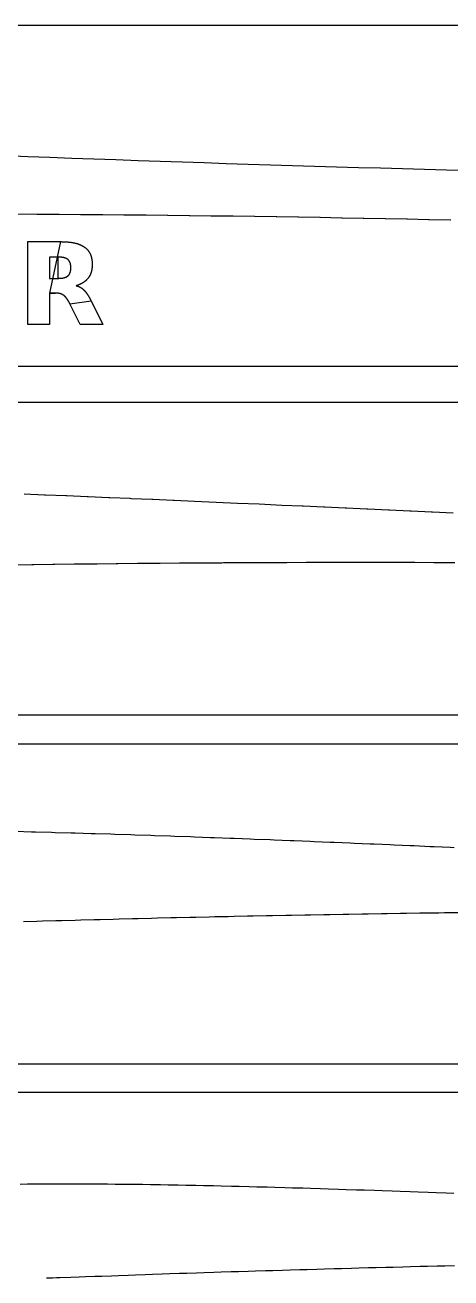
# Model space of a CAD drawing. Extents: x 27 to 271, y 44 to 138.
# Drawn here: x 150.76 to 166.63, y 91.13 to 137.85 of the extents above; entities that cross this region are included whole.
import ezdxf

# ---------------------------------------------------------------- set-up
doc = ezdxf.new("R2010")
doc.units = 0
doc.layers.add('jig_layer', color=7, linetype='CONTINUOUS')
doc.layers.add('jig_number_layer', color=7, linetype='CONTINUOUS')

msp = doc.modelspace()

# ---------------------------------------------------------------- linework, layer by layer
at = {"layer": 'jig_layer', "color": 7}
for points in [[(80.734851, 137.845074), (230.645521, 137.845074), (230.645521, 132.948939)], [(155.795613, 132.757798), (154.973915, 132.786385), (154.152013, 132.815397), (153.329911, 132.844943), (152.507713, 132.875028), (151.68521, 132.905708), (150.862515, 132.936868), (150.03951, 132.968531)], [(156.617314, 132.729686), (155.795613, 132.757911)], [(161.546012, 132.574038), (160.724813, 132.598591), (159.903713, 132.623624), (159.082317, 132.649222), (158.260714, 132.675412), (157.438911, 132.702167), (156.617314, 132.729542)], [(166.471216, 132.440321), (165.650511, 132.460923), (164.82971, 132.482429), (164.009016, 132.504357), (163.188117, 132.526963), (162.367115, 132.550134), (161.546012, 132.573925)], [(168.932713, 132.38264), (168.112415, 132.401267), (167.291916, 132.420402), (166.471216, 132.440468)], [(150.41405, 130.803252), (151.204058, 130.798849), (151.224067, 130.798857), (152.014055, 130.793749), (152.034065, 130.793656), (152.825058, 130.787955), (152.845067, 130.787856), (153.635058, 130.78145), (153.656055, 130.781357), (154.445058, 130.774245), (154.466056, 130.77416), (155.255953, 130.766258), (155.276358, 130.766162), (156.06645, 130.757554), (156.08694, 130.757461), (156.877055, 130.748063), (156.897544, 130.747956), (157.687653, 130.737965), (157.708058, 130.737759), (158.498255, 130.727063), (158.51866, 130.726862), (159.308955, 130.715574), (159.32936, 130.715365), (160.119749, 130.70337), (160.140238, 130.703164), (160.930748, 130.690577), (160.951237, 130.690298), (161.741948, 130.676977), (161.762353, 130.676771), (162.553145, 130.66266), (162.573549, 130.662389), (163.364441, 130.647657), (163.38493, 130.647377), (164.175937, 130.63194), (164.196426, 130.631666), (164.987534, 130.615523), (165.007939, 130.615255), (165.799152, 130.598434), (165.819641, 130.598163), (166.610851, 130.580835), (166.631341, 130.580561)], [(249.199603, 128.501659), (249.444262, 128.533352), (249.684263, 128.529683), (249.684263, 127.112959), (254.004267, 127.112959), (254.004267, 125.112963), (105.470063, 125.112963), (105.470063, 130.014054)], [(126.309095, 120.724359), (125.593187, 120.695056), (125.557195, 120.69421), (124.84759, 120.65916), (124.811993, 120.658032), (124.110857, 120.616858), (124.07587, 120.615447), (123.386255, 120.567661), (123.352015, 120.565686), (122.677674, 120.511163), (122.644501, 120.508905), (121.991467, 120.447062), (121.959717, 120.444522), (121.334781, 120.375061), (121.30486, 120.372155), (121.124895, 120.348843), (120.884899, 120.352455), (120.884899, 121.784242), (116.564881, 121.784242), (116.564881, 123.784241), (263.433094, 123.784241), (263.433094, 118.876145)], [(153.881895, 120.223059), (153.12099, 120.254857), (153.082394, 120.256551), (152.321991, 120.287855), (152.28349, 120.289548), (151.523294, 120.32026), (151.484787, 120.321953), (150.724893, 120.352063)], [(154.681789, 120.188958), (153.920489, 120.221253), (153.881895, 120.222946)], [(166.714593, 119.645757), (165.948893, 119.680865), (165.910093, 119.682559), (165.144693, 119.717766), (165.105994, 119.719459), (164.340994, 119.754661), (164.302293, 119.756354), (163.537592, 119.791559), (163.498891, 119.793252), (162.734591, 119.828462), (162.695887, 119.830155), (161.93179, 119.865261), (161.893089, 119.866954), (161.129294, 119.901961), (161.09059, 119.903654), (160.32699, 119.938458), (159.486295, 119.976558), (158.684793, 120.012756), (157.88349, 120.048556), (157.082693, 120.084056), (156.320693, 120.117658), (156.282094, 120.119351), (155.520387, 120.152656), (155.481889, 120.15435), (154.720394, 120.187158), (154.681789, 120.188851)], [(149.515604, 117.710576), (150.230611, 117.720877), (150.301607, 117.722006), (151.016612, 117.731856), (151.08761, 117.732984), (151.803605, 117.742128), (151.87361, 117.743257), (152.589608, 117.751809), (152.66061, 117.752938), (153.375611, 117.760699), (153.446604, 117.761828), (154.161611, 117.768968), (154.232607, 117.770097)], [(154.232607, 117.769978), (154.947612, 117.776582), (155.01861, 117.777429), (155.732604, 117.783581), (155.803611, 117.784428), (156.518607, 117.789875), (156.589611, 117.790721), (157.30461, 117.79566), (157.374604, 117.796225)], [(157.374604, 117.796377), (158.09061, 117.800667), (158.161606, 117.801231)], [(158.161606, 117.801378), (158.876611, 117.804991), (158.946607, 117.805555), (159.661612, 117.808462), (159.73261, 117.809026), (160.447606, 117.811284), (160.51861, 117.811849), (161.234608, 117.813542), (161.303612, 117.813824), (161.364608, 117.814078), (162.03961, 117.815207)], [(162.03961, 117.815077), (162.088604, 117.81528), (162.147611, 117.815478), (162.839603, 117.816042), (162.873608, 117.816175), (162.930611, 117.816378), (163.638608, 117.816175), (163.713612, 117.816457), (164.42261, 117.815893)], [(164.42261, 117.815777), (164.497608, 117.81598), (165.20561, 117.814569), (165.280608, 117.814679), (165.988611, 117.812704)], [(165.988611, 117.812574), (166.063608, 117.812678), (166.771608, 117.809856)], [(258.91731, 115.259578), (259.576011, 115.292073), (259.64511, 115.29433), (260.296005, 115.332574), (260.36401, 115.335566), (261.004109, 115.379773), (261.070705, 115.383386), (261.696626, 115.434177), (261.761091, 115.438382), (262.367265, 115.495877), (262.428987, 115.500872), (263.009101, 115.565275), (263.06725, 115.570976), (263.117787, 115.577467), (263.3578, 115.573883), (263.3578, 114.112071), (267.677801, 114.112071), (267.677801, 112.112069), (124.143606, 112.112069), (124.143606, 117.034072)], [(139.351859, 107.854292), (138.782459, 107.839193), (138.642355, 107.8375), (138.076158, 107.818591), (137.937158, 107.816051), (137.375262, 107.792994), (137.237462, 107.789381), (136.680555, 107.761893), (136.54436, 107.757293), (135.994058, 107.724995), (135.860056, 107.719097), (135.318861, 107.681691), (135.187763, 107.674579), (134.658557, 107.63169), (134.531461, 107.623279), (134.018963, 107.574689), (133.897362, 107.564896), (133.50056, 107.520889), (133.260558, 107.524784), (133.260558, 109.051688), (128.940602, 109.051688), (128.940602, 111.051689), (265.808759, 111.051689), (265.808759, 106.10189)], [(166.748562, 107.172712), (166.60066, 107.179344), (166.00266, 107.205732), (165.854857, 107.212364), (165.257158, 107.238469), (165.109361, 107.245073), (164.511657, 107.270868), (164.363962, 107.277472), (163.76646, 107.302872), (163.618759, 107.309476), (163.02156, 107.334481), (162.873958, 107.341085), (162.27716, 107.365582), (162.129656, 107.372186), (161.533058, 107.396288), (161.385659, 107.402779), (160.78936, 107.426373), (160.641857, 107.432864), (160.04566, 107.455978), (159.898359, 107.462384), (159.302357, 107.48499), (159.155059, 107.491284), (158.55946, 107.513382), (158.412256, 107.519676), (157.81686, 107.541068), (157.669761, 107.547362), (157.074862, 107.568077), (156.927762, 107.574286), (156.33306, 107.59438), (156.186158, 107.600476), (155.591761, 107.619864), (155.444859, 107.625876), (154.850857, 107.644587), (154.704059, 107.650486), (154.11036, 107.668378), (153.963658, 107.674277), (153.370356, 107.69138), (153.223762, 107.69708), (152.630861, 107.71328), (152.484356, 107.718868), (151.89196, 107.734164), (151.745659, 107.739555), (151.153859, 107.753948), (151.007659, 107.759141), (150.416362, 107.772547)], [(150.701939, 104.422758), (151.197939, 104.436671), (151.414937, 104.443163), (151.912935, 104.456653), (152.129933, 104.462946), (152.625939, 104.476154), (152.842939, 104.48225), (153.339938, 104.495148), (153.556936, 104.501159), (154.052933, 104.513662), (154.26994, 104.519673), (154.766939, 104.53178), (154.983939, 104.537566), (155.480935, 104.549363), (155.697933, 104.554951), (156.193936, 104.566353), (156.410939, 104.571856), (156.907938, 104.582863), (157.123937, 104.588168), (157.620936, 104.598865), (157.83794, 104.604057), (158.33394, 104.614359), (158.55094, 104.619354), (159.047939, 104.629345), (159.264934, 104.634255), (159.760937, 104.643851), (159.97794, 104.648649), (160.474939, 104.657849), (160.690938, 104.662449), (161.187937, 104.671142), (161.404941, 104.675629), (161.900941, 104.683926), (162.117938, 104.688216), (162.61494, 104.696118), (162.830936, 104.700323), (163.327935, 104.707831), (163.544939, 104.711838), (164.040939, 104.71895), (164.257939, 104.722845), (164.753936, 104.729533), (164.970934, 104.733231), (165.46694, 104.739524), (165.68394, 104.743024), (166.180939, 104.748922), (166.396935, 104.752224), (166.892935, 104.757727)], [(270.580036, 99.106425), (140.378939, 99.106425)], [(140.659801, 98.05353), (264.193903, 98.05353), (264.193903, 93.04813)], [(153.4617, 94.62569), (153.176402, 94.629782), (152.807701, 94.628936), (152.523201, 94.631984), (152.155601, 94.629726), (151.872103, 94.631701), (151.505801, 94.627976), (151.223201, 94.628823), (150.858299, 94.623263), (150.577002, 94.622984)], [(154.774299, 94.613094), (154.487603, 94.61888), (154.117204, 94.620291), (153.831203, 94.625286), (153.4617, 94.625569)], [(166.745203, 94.278184), (166.453103, 94.290574), (166.075701, 94.303782), (165.783799, 94.316087), (165.406499, 94.328787), (165.114803, 94.340894), (164.737802, 94.353284), (164.446102, 94.365193), (164.069299, 94.37699), (163.778003, 94.388787), (163.401302, 94.400076), (163.110102, 94.411675), (162.733702, 94.422484), (162.442703, 94.433773), (162.066602, 94.444074), (161.775803, 94.455081), (161.399999, 94.464874), (161.109604, 94.47557), (160.734101, 94.484658), (160.443903, 94.495044), (160.068903, 94.503539), (159.778903, 94.513529), (159.404202, 94.521319), (159.114403, 94.531027), (158.740004, 94.538224), (158.450599, 94.547424), (158.076604, 94.553915), (157.787602, 94.562721), (157.414101, 94.568506), (157.125602, 94.576691), (156.752699, 94.581827), (156.464601, 94.589532), (156.092203, 94.593822), (155.8045, 94.600934), (155.432704, 94.604236), (155.1455, 94.610727), (154.774299, 94.613267)], [(151.566781, 91.132916), (151.68878, 91.136924), (151.781775, 91.139915), (151.941781, 91.144911), (152.06378, 91.148918), (152.472779, 91.162917), (152.780774, 91.173923), (153.014782, 91.181938), (153.361779, 91.193905), (153.62678, 91.203895), (153.98078, 91.216906), (154.251781, 91.225909), (154.607779, 91.238919), (154.879779, 91.247922), (155.23878, 91.260932), (155.512781, 91.270895), (155.875778, 91.282889), (156.152779, 91.29288), (156.515779, 91.304874), (156.793779, 91.313877), (157.156779, 91.325872), (157.43478, 91.334875), (157.797779, 91.346869), (158.074781, 91.355872), (158.438779, 91.367866), (158.715781, 91.375853), (159.07878, 91.387848), (159.355782, 91.395863), (159.718781, 91.406841), (159.996782, 91.415844), (160.359781, 91.426851), (160.637773, 91.434838), (161.000781, 91.445844), (161.277774, 91.452843), (161.64078, 91.46385), (161.918774, 91.471865), (162.28178, 91.481856), (162.558775, 91.489843), (162.921781, 91.499833), (163.199778, 91.506833), (163.562778, 91.516823), (163.839779, 91.523822), (164.202773, 91.533813), (164.480776, 91.540812), (164.843779, 91.550803), (165.120777, 91.556814), (165.483774, 91.566805), (165.761777, 91.572816), (166.124777, 91.581819), (166.401778, 91.58783), (166.764778, 91.596833)]]:
    msp.add_lwpolyline(points, dxfattribs=at)
at = {"layer": 'jig_number_layer', "color": 7}
for points in [[(151.668759, 127.851453), (151.668759, 126.683563), (150.872938, 126.683563), (150.872938, 129.76968), (152.08837, 129.76968), (151.668759, 127.851453), (151.668759, 127.851453), (151.668759, 127.851453), (151.668759, 127.851453)], [(152.003619, 129.192973), (151.668759, 129.192973), (151.668759, 128.401286), (152.003619, 128.401286), (152.003619, 128.401286), (152.003619, 129.192973), (152.003619, 129.192973), (152.003619, 129.192973), (152.003619, 129.192973)], [(151.894069, 127.851453), (151.668759, 127.851453), (151.668759, 127.851453), (151.894069, 127.851453), (151.894069, 127.851453), (151.894069, 127.851453), (151.894069, 127.851453)], [(153.22732, 127.559996), (153.659329, 126.683563), (152.811841, 126.683563), (152.435636, 127.45044), (153.22732, 127.559996), (153.22732, 127.559996), (153.22732, 127.559996), (153.22732, 127.559996)]]:
    msp.add_lwpolyline(points, close=True, dxfattribs=at)
for points, knots in [([(152.08837, 129.76968), (152.102121, 129.769304), (152.129623, 129.768551), (152.170873, 129.767305), (152.212101, 129.765812), (152.253302, 129.763995), (152.294474, 129.761866), (152.335608, 129.759204), (152.376688, 129.755903), (152.417699, 129.751905), (152.456224, 129.747367), (152.492259, 129.74238), (152.525807, 129.737071), (152.559248, 129.731076), (152.592561, 129.724371), (152.625722, 129.716912), (152.658706, 129.708654), (152.691491, 129.699589), (152.724043, 129.689674), (152.754454, 129.679493), (152.78275, 129.669205), (152.808959, 129.658936), (152.834868, 129.647959), (152.860436, 129.636236), (152.885625, 129.623745), (152.910382, 129.610428), (152.934644, 129.596246), (152.958352, 129.581175), (152.980709, 129.565704), (153.001707, 129.549897), (153.021404, 129.533891), (153.040485, 129.517144), (153.058924, 129.499684), (153.076672, 129.481511), (153.093689, 129.462665), (153.109936, 129.443168), (153.125372, 129.423039), (153.140142, 129.402043), (153.154148, 129.380163), (153.167388, 129.357454), (153.179698, 129.334212), (153.191087, 129.310491), (153.201597, 129.286358), (153.211212, 129.261853), (153.219983, 129.23703), (153.227908, 129.211919), (153.235365, 129.185348), (153.242221, 129.157309), (153.248381, 129.127816), (153.253592, 129.098143), (153.257834, 129.068321), (153.261217, 129.038393), (153.263735, 129.008373), (153.265565, 128.978297), (153.266474, 128.948172), (153.266693, 128.920935), (153.266454, 128.8966), (153.265909, 128.875172), (153.264989, 128.853768), (153.263646, 128.832394), (153.261857, 128.811058), (153.259643, 128.789757), (153.256907, 128.768524), (153.253834, 128.747342), (153.250356, 128.726892), (153.246513, 128.70717), (153.242365, 128.688175), (153.237784, 128.669276), (153.232765, 128.650488), (153.227282, 128.63183), (153.221337, 128.613317), (153.21492, 128.594962), (153.208023, 128.57678), (153.200755, 128.559116), (153.193163, 128.541965), (153.185249, 128.525342), (153.17691, 128.508931), (153.168132, 128.492748), (153.158925, 128.476806), (153.149308, 128.46111), (153.139268, 128.445684), (153.128806, 128.430541), (153.117925, 128.415688), (153.106635, 128.401133), (153.094959, 128.386878), (153.082897, 128.372945), (153.070469, 128.359333), (153.057691, 128.346046), (153.044573, 128.33309), (153.03112, 128.320478), (153.017358, 128.308201), (153.00299, 128.29598), (152.98797, 128.283889), (152.972319, 128.271924), (152.95637, 128.260366), (152.940133, 128.249218), (152.923625, 128.23848), (152.906853, 128.228176), (152.889851, 128.21828), (152.872614, 128.208821), (152.854535, 128.199459), (152.835586, 128.190264), (152.815789, 128.181233), (152.795792, 128.172608), (152.775663, 128.164359), (152.755282, 128.156394), (152.73527, 128.148691), (152.713413, 128.1411), (152.698099, 128.133845), (152.663955, 128.12707), (152.686535, 128.122949), (152.696692, 128.119436), (152.708946, 128.11589), (152.7206, 128.112241), (152.732343, 128.108434), (152.743983, 128.104451), (152.755543, 128.100246), (152.766992, 128.095786), (152.778398, 128.091037), (152.789711, 128.085904), (152.800941, 128.080444), (152.812028, 128.074677), (152.822971, 128.068617), (152.833772, 128.062287), (152.844426, 128.055709), (152.854923, 128.04888), (152.86528, 128.041831), (152.875662, 128.034445), (152.886049, 128.026701), (152.896461, 128.01863), (152.906711, 128.010355), (152.916787, 128.001874), (152.926703, 127.993215), (152.936465, 127.984383), (152.946069, 127.97538), (152.95552, 127.966222), (152.965232, 127.956507), (152.975187, 127.946215), (152.985371, 127.935331), (152.99537, 127.924276), (153.005199, 127.913066), (153.014853, 127.901705), (153.024352, 127.890209), (153.033671, 127.878565), (153.042843, 127.86681), (153.052416, 127.854216), (153.062354, 127.84076), (153.072632, 127.826428), (153.08271, 127.811957), (153.092601, 127.797359), (153.102297, 127.782631), (153.111827, 127.767796), (153.121164, 127.75284), (153.130345, 127.737791), (153.139863, 127.721813), (153.149686, 127.704886), (153.159807, 127.687012), (153.169756, 127.66904), (153.179567, 127.650991), (153.189263, 127.632879), (153.198851, 127.614709), (153.208386, 127.596508), (153.21786, 127.578272), (153.224157, 127.566105), (153.227306, 127.560022)], [0, 0, 0, 0, 0.041268, 0.082536, 0.123806, 0.165033, 0.206258, 0.247485, 0.288689, 0.329891, 0.371092, 0.405055, 0.439019, 0.472983, 0.506969, 0.540955, 0.574942, 0.608965, 0.642989, 0.677016, 0.70516, 0.733306, 0.761455, 0.789563, 0.817676, 0.845791, 0.87388, 0.901966, 0.93005, 0.955419, 0.980796, 1.006173, 1.031565, 1.05696, 1.082358, 1.107721, 1.133079, 1.158434, 1.18471, 1.210991, 1.237271, 1.263593, 1.28991, 1.316222, 1.342548, 1.368876, 1.395204, 1.425326, 1.455451, 1.485578, 1.515691, 1.545805, 1.57592, 1.606057, 1.63619, 1.666323, 1.687764, 1.709196, 1.730627, 1.752029, 1.773441, 1.794855, 1.81627, 1.837665, 1.859061, 1.878495, 1.897939, 1.917382, 1.93683, 1.956273, 1.975716, 1.995157, 2.014601, 2.034045, 2.052454, 2.070863, 2.089269, 2.107673, 2.126086, 2.144494, 2.16289, 2.181294, 2.199702, 2.218122, 2.236547, 2.254974, 2.273405, 2.291836, 2.31027, 2.328711, 2.347151, 2.365592, 2.385293, 2.40499, 2.424688, 2.444377, 2.46407, 2.483759, 2.503424, 2.523082, 2.542739, 2.564497, 2.586257, 2.608018, 2.629807, 2.651592, 2.673377, 2.695196, 2.717018, 2.738842, 2.751089, 2.763432, 2.775777, 2.788088, 2.800406, 2.812721, 2.825015, 2.8373, 2.849582, 2.862077, 2.874562, 2.887039, 2.899564, 2.912084, 2.924593, 2.937124, 2.949651, 2.962175, 2.975345, 2.988517, 3.001694, 3.014861, 3.028023, 3.041188, 3.054352, 3.067513, 3.080666, 3.095561, 3.110467, 3.125381, 3.140279, 3.155189, 3.170107, 3.185016, 3.199928, 3.214836, 3.232474, 3.250109, 3.267743, 3.285376, 3.303008, 3.320642, 3.338272, 3.355899, 3.373528, 3.394066, 3.414608, 3.43515, 3.455691, 3.476237, 3.49678, 3.517326, 3.537879, 3.558429, 3.558429, 3.558429, 3.558429]), ([(152.003619, 128.401286), (152.009226, 128.401473), (152.020441, 128.401845), (152.037261, 128.402437), (152.054081, 128.402898), (152.070872, 128.403847), (152.087655, 128.404774), (152.104423, 128.405899), (152.121154, 128.407456), (152.137861, 128.409229), (152.153501, 128.411265), (152.168063, 128.413534), (152.181563, 128.415911), (152.195003, 128.418616), (152.208376, 128.421658), (152.221671, 128.425039), (152.23487, 128.428798), (152.247961, 128.432937), (152.260928, 128.437471), (152.273005, 128.442135), (152.284207, 128.446852), (152.294541, 128.451572), (152.304724, 128.456599), (152.314727, 128.461966), (152.324535, 128.467669), (152.334123, 128.473724), (152.343456, 128.480144), (152.352515, 128.486928), (152.361132, 128.493997), (152.369313, 128.501309), (152.377045, 128.508849), (152.384469, 128.516705), (152.391581, 128.524858), (152.398368, 128.533295), (152.404809, 128.541994), (152.410932, 128.550917), (152.416695, 128.560082), (152.42232, 128.569815), (152.427755, 128.580131), (152.432955, 128.59103), (152.437729, 128.602127), (152.442104, 128.613389), (152.4461, 128.624791), (152.449745, 128.63631), (152.453033, 128.647937), (152.455974, 128.659661), (152.458795, 128.672202), (152.4614, 128.68557), (152.463757, 128.699757), (152.465766, 128.713992), (152.4673, 128.728285), (152.468643, 128.742597), (152.469636, 128.756946), (152.470306, 128.771315), (152.470647, 128.785698), (152.470744, 128.800032), (152.470641, 128.814315), (152.470305, 128.828547), (152.469631, 128.842764), (152.468664, 128.856957), (152.467453, 128.871129), (152.465743, 128.885249), (152.463868, 128.899354), (152.461445, 128.913379), (152.458827, 128.926595), (152.455985, 128.938979), (152.453055, 128.950558), (152.44977, 128.962039), (152.446152, 128.973418), (152.442153, 128.984667), (152.437756, 128.995764), (152.432981, 129.006702), (152.427782, 129.01744), (152.422354, 129.027603), (152.416713, 129.037175), (152.410935, 129.046186), (152.404812, 129.054971), (152.398349, 129.063512), (152.391556, 129.071791), (152.384433, 129.079778), (152.37702, 129.087484), (152.369289, 129.094866), (152.361121, 129.102047), (152.352483, 129.108965), (152.34341, 129.115624), (152.334062, 129.12191), (152.324476, 129.127837), (152.314662, 129.133402), (152.304663, 129.138639), (152.29449, 129.143546), (152.28417, 129.148139), (152.272976, 129.152733), (152.260901, 129.15729), (152.24792, 129.161716), (152.234822, 129.165766), (152.221614, 129.169419), (152.208325, 129.172736), (152.194958, 129.175719), (152.181526, 129.178375), (152.16804, 129.180709), (152.153486, 129.182936), (152.137844, 129.184871), (152.121144, 129.186708), (152.104403, 129.188175), (152.087643, 129.189431), (152.070859, 129.190368), (152.05406, 129.191101), (152.037254, 129.191842), (152.02043, 129.192281), (152.009217, 129.192624), (152.00361, 129.192796)], [0, 0, 0, 0, 0.016831, 0.033663, 0.050493, 0.067304, 0.084113, 0.10092, 0.117719, 0.134519, 0.15132, 0.165029, 0.17873, 0.192437, 0.206153, 0.219871, 0.233587, 0.247319, 0.261053, 0.274792, 0.286151, 0.297512, 0.30887, 0.320212, 0.33156, 0.342901, 0.354222, 0.365536, 0.376844, 0.387647, 0.398444, 0.409235, 0.420065, 0.430893, 0.441709, 0.452529, 0.46335, 0.474181, 0.486247, 0.49832, 0.510401, 0.522478, 0.534559, 0.546638, 0.558719, 0.570804, 0.582894, 0.597278, 0.611656, 0.626034, 0.640399, 0.654778, 0.669156, 0.683544, 0.697929, 0.712314, 0.726544, 0.74078, 0.755018, 0.769238, 0.783457, 0.797682, 0.811904, 0.826139, 0.840371, 0.852318, 0.864254, 0.8762, 0.888135, 0.900069, 0.91201, 0.923936, 0.935867, 0.947793, 0.958488, 0.969191, 0.979898, 0.990606, 1.001314, 1.012018, 1.022701, 1.033385, 1.044075, 1.05532, 1.066574, 1.077827, 1.089106, 1.10038, 1.111663, 1.122964, 1.134256, 1.145547, 1.159259, 1.172968, 1.186686, 1.200382, 1.214076, 1.227771, 1.241464, 1.255149, 1.268829, 1.28563, 1.302429, 1.319227, 1.336042, 1.352849, 1.369654, 1.386488, 1.403314, 1.420142, 1.420142, 1.420142, 1.420142]), ([(152.435636, 127.45044), (152.432943, 127.455626), (152.427556, 127.466002), (152.41944, 127.481548), (152.411268, 127.497066), (152.403011, 127.512531), (152.394635, 127.527923), (152.386138, 127.543245), (152.377442, 127.558452), (152.368549, 127.573546), (152.359942, 127.587647), (152.351647, 127.600767), (152.343703, 127.612928), (152.335565, 127.624961), (152.327228, 127.63686), (152.318687, 127.648616), (152.309911, 127.660204), (152.300919, 127.671631), (152.291698, 127.682882), (152.282808, 127.693261), (152.274294, 127.702799), (152.266205, 127.711533), (152.257926, 127.720082), (152.249479, 127.728456), (152.240824, 127.736609), (152.23197, 127.744534), (152.222905, 127.752213), (152.213634, 127.759621), (152.204397, 127.766542), (152.195211, 127.772977), (152.186122, 127.778984), (152.176861, 127.784737), (152.167427, 127.790213), (152.157847, 127.795446), (152.148128, 127.800422), (152.13828, 127.805144), (152.128311, 127.809607), (152.117911, 127.813926), (152.107092, 127.818113), (152.095844, 127.822124), (152.084498, 127.825825), (152.073062, 127.829241), (152.061547, 127.832378), (152.049953, 127.835204), (152.038327, 127.837862), (152.026613, 127.840071), (152.01436, 127.842151), (152.001536, 127.84391), (151.988184, 127.845568), (151.974796, 127.846954), (151.961369, 127.847952), (151.94793, 127.848845), (151.934486, 127.849792), (151.921011, 127.850254), (151.907534, 127.850846), (151.898546, 127.851218), (151.894052, 127.851405)], [0, 0, 0, 0, 0.01753, 0.035072, 0.052612, 0.070144, 0.087666, 0.105181, 0.122703, 0.14022, 0.157737, 0.172261, 0.186785, 0.201312, 0.215841, 0.23037, 0.244902, 0.259446, 0.27399, 0.28854, 0.30044, 0.312342, 0.324251, 0.336139, 0.348023, 0.359916, 0.371786, 0.383657, 0.395514, 0.406407, 0.417299, 0.428194, 0.43911, 0.450019, 0.460938, 0.471862, 0.482779, 0.493701, 0.505644, 0.517579, 0.529519, 0.541445, 0.553382, 0.565317, 0.577242, 0.589156, 0.601074, 0.614523, 0.627983, 0.641436, 0.654898, 0.668371, 0.681843, 0.695325, 0.708817, 0.722312, 0.722312, 0.722312, 0.722312])]:
    msp.add_open_spline(points, degree=3, knots=knots, dxfattribs=at)

doc.saveas('drawing.dxf')
